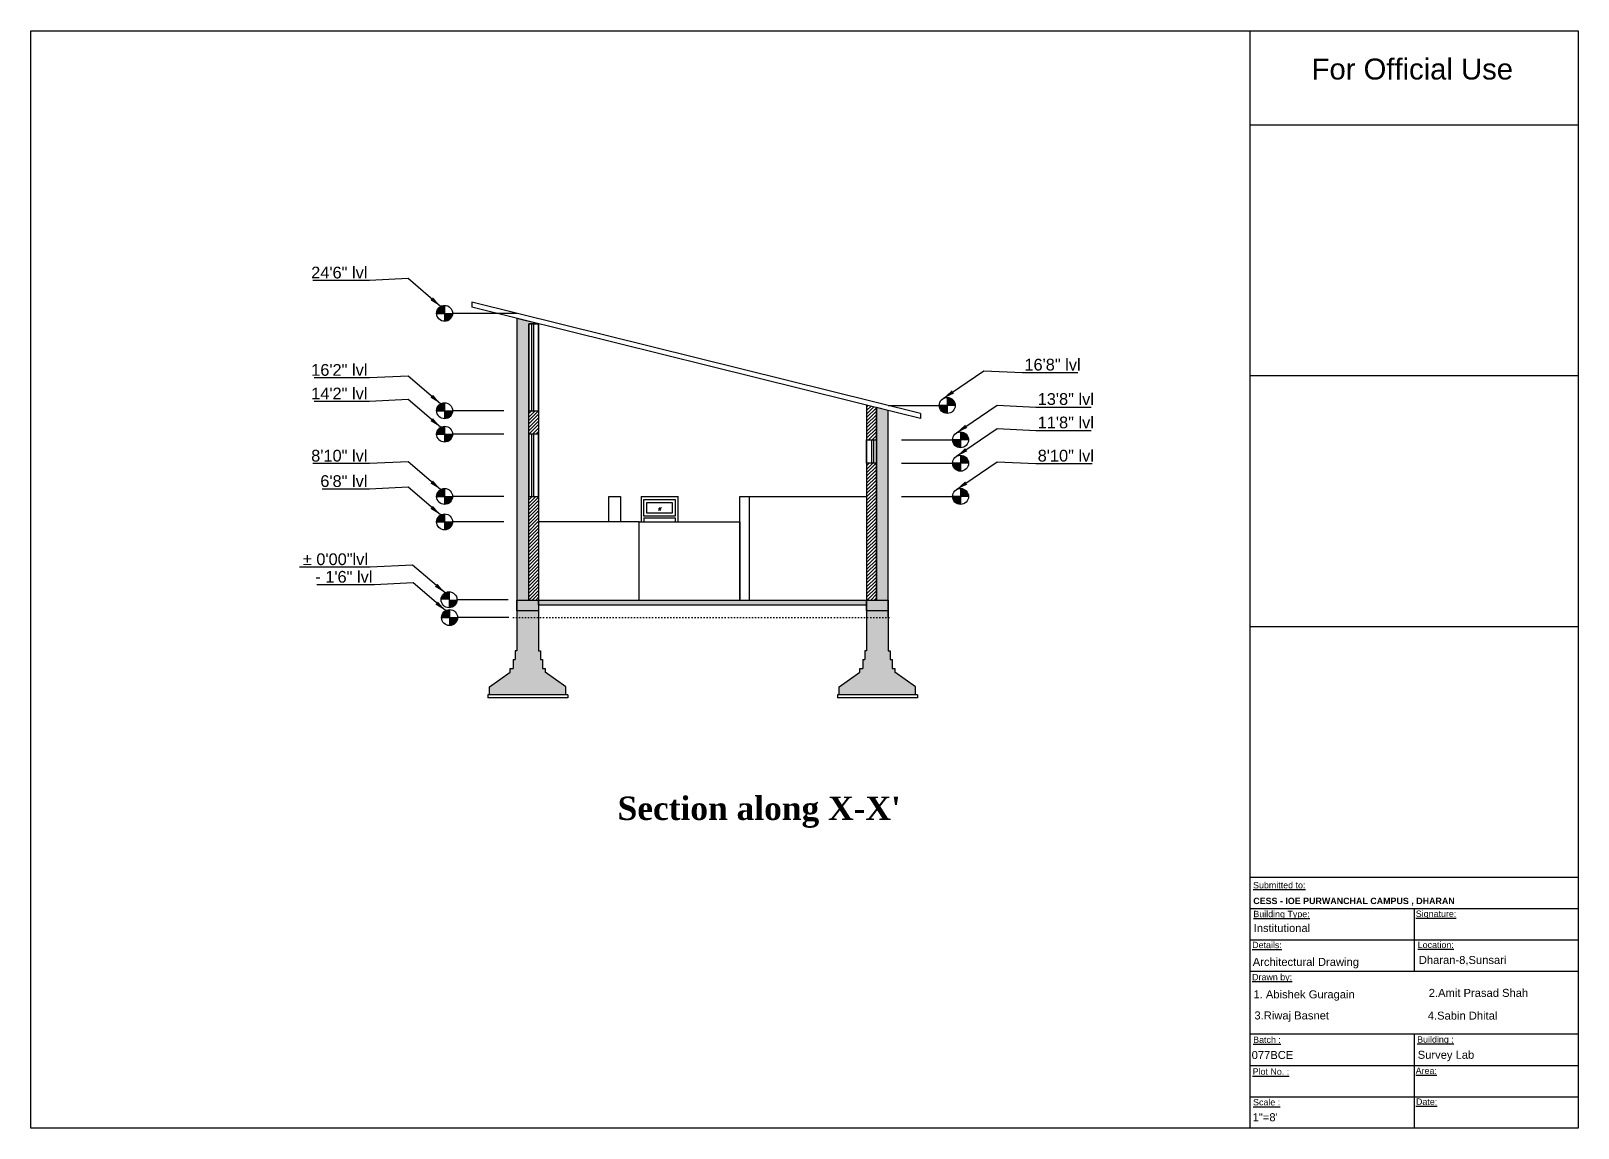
# Model space of a CAD drawing. Header units: inches. Extents: x -6800 to 96653, y -25814 to 17379.
# Drawn here: x 15429 to 17013, y -10349 to -9226 of the extents above; entities that cross this region are included whole.
import ezdxf

# ---------------------------------------------------------------- set-up
doc = ezdxf.new("R2010")
doc.units = ezdxf.units.IN
doc.header["$MEASUREMENT"] = 0
doc.linetypes.add('ACAD_ISO07W100', pattern=[3, 0, -3])
doc.layers.add('0 @ 1', color=7, linetype='Continuous')
doc.layers.add('doors', color=52, linetype='Continuous')
for name, color, linetype, lineweight in [('furniture', 44, 'Continuous', 15), ('Page Format', 7, 'Continuous', 25), ('section', 24, 'Continuous', 40), ('Win ele', 211, 'Continuous', 15), ('windows', 4, 'Continuous', 13)]:
    doc.layers.add(name, color=color, linetype=linetype, lineweight=lineweight)
doc.styles.get("Standard").update_dxf_attribs({"font": 'arial.ttf'})
doc.dimstyles.get("Standard").update_dxf_attribs({"dimtxt": 7, "dimasz": 4, "dimexe": 2, "dimexo": 2, "dimgap": 2, "dimtad": 1, "dimdec": 0, "dimzin": 0, "dimdsep": 46, "dimlunit": 4, "dimtxsty": 'Standard', "dimblk": 'ARCHTICK', "dimcen": 0.25, "dimclrd": 256, "dimclre": 256, "dimclrt": 256, "dimadec": 0, "dimazin": 0, "dimtfac": 1, "dimtdec": 0, "dimtofl": 0, "dimtmove": 0, "dimatfit": 3, "dimfxl": 1, "dimfxlon": 1, "dimtolj": 1, "dimtzin": 0, "dimlwd": -1, "dimlwe": -1, "dimarcsym": 1})

# ---------------------------------------------------------------- blocks, each defined once
blk = doc.blocks.new('_ArchTick')
at = {"color": 0, "linetype": 'ByBlock', "const_width": 0.15}
blk.add_lwpolyline([(-0.5, -0.5), (0.5, 0.5)], dxfattribs=at)

msp = doc.modelspace()

# ---------------------------------------------------------------- hatches: boundary and pattern name
at = {"lineweight": 25, "ltscale": 10, "transparency": 33554687}
h = msp.add_hatch(color=0, dxfattribs=at)
h.dxf.hatch_style = 1
h.paths.add_polyline_path([(15852.4, -9506.9, 0.414214), (15844.2, -9515.1), (15852.4, -9515.1)])
h.paths.add_polyline_path([(15860.6, -9515.1), (15852.4, -9515.1), (15852.4, -9523.3, 0.414214)])
at = {"lineweight": 25, "true_color": 0xf8991e, "transparency": 33554534}
h = msp.add_hatch(color=30, dxfattribs=at)
h.dxf.hatch_style = 1
h.paths.add_polyline_path([(15938.5, -9525.8), (15948.5, -9525.8), (15948.5, -9525.8), (15926.5, -9520.3), (15926.5, -9808.6), (15938.5, -9808.6)])
at = {"lineweight": 25, "ltscale": 10, "transparency": 33554687}
h = msp.add_hatch(color=0, dxfattribs=at)
h.dxf.hatch_style = 1
h.paths.add_polyline_path([(15852.4, -9606.6, 0.414214), (15844.2, -9614.8), (15852.4, -9614.8)])
h.paths.add_polyline_path([(15860.6, -9614.8), (15852.4, -9614.8), (15852.4, -9623, 0.414214)])
at = {"lineweight": 25, "transparency": 33554687}
h = msp.add_hatch(dxfattribs=at)
h.set_pattern_fill('ANSI31', color=0, scale=20)
h.set_pattern_definition([(45, (5107.118, -9938.0289), (-1.76776695, 1.76776695), [])])
h.paths.add_polyline_path([(15948.5, -9614.8), (15938.5, -9614.8), (15938.5, -9638.8), (15948.5, -9638.8)])
h.paths.add_polyline_path([(15948.5, -9702.6), (15938.5, -9702.6), (15938.5, -9808.6), (15948.5, -9808.6)])
h.paths.add_polyline_path([(16294.5, -9668.6), (16284.5, -9668.6), (16284.5, -9808.6), (16294.5, -9808.6)])
h.paths.add_polyline_path([(16294.5, -9611.6), (16284.5, -9609.2), (16284.5, -9644.6), (16294.5, -9644.6)])
at = {"lineweight": 25, "ltscale": 10, "transparency": 33554687}
h = msp.add_hatch(color=0, dxfattribs=at)
h.dxf.hatch_style = 1
h.paths.add_polyline_path([(16367, -9601.2), (16367, -9609.4), (16375.2, -9609.4, 0.414214)])
h.paths.add_polyline_path([(16367, -9609.4), (16358.9, -9609.4, 0.414214), (16367, -9617.5)])
h = msp.add_hatch(color=0, dxfattribs=at)
h.dxf.hatch_style = 1
h.paths.add_polyline_path([(15852.4, -9630.6, 0.414214), (15844.2, -9638.8), (15852.4, -9638.8)])
h.paths.add_polyline_path([(15860.6, -9638.8), (15852.4, -9638.8), (15852.4, -9647, 0.414214)])
h = msp.add_hatch(color=0, dxfattribs=at)
h.dxf.hatch_style = 1
h.paths.add_polyline_path([(16380.6, -9636.4), (16380.6, -9644.6), (16388.8, -9644.6, 0.414214)])
h.paths.add_polyline_path([(16380.6, -9644.6), (16372.5, -9644.6, 0.414214), (16380.6, -9652.7)])
h = msp.add_hatch(color=0, dxfattribs=at)
h.dxf.hatch_style = 1
h.paths.add_polyline_path([(16380.6, -9660.4), (16380.6, -9668.6), (16388.8, -9668.6, 0.414214)])
h.paths.add_polyline_path([(16380.6, -9668.6), (16372.5, -9668.6, 0.414214), (16380.6, -9676.7)])
h = msp.add_hatch(color=0, dxfattribs=at)
h.dxf.hatch_style = 1
h.paths.add_polyline_path([(15852.4, -9694.4, 0.414214), (15844.2, -9702.6), (15852.4, -9702.6)])
h.paths.add_polyline_path([(15860.6, -9702.6), (15852.4, -9702.6), (15852.4, -9710.7, 0.414214)])
h = msp.add_hatch(color=0, dxfattribs=at)
h.dxf.hatch_style = 1
h.paths.add_polyline_path([(16380.6, -9694.4), (16380.6, -9702.6), (16388.8, -9702.6, 0.414214)])
h.paths.add_polyline_path([(16380.6, -9702.6), (16372.5, -9702.6, 0.414214), (16380.6, -9710.7)])
h = msp.add_hatch(color=0, dxfattribs=at)
h.dxf.hatch_style = 1
h.paths.add_polyline_path([(15852.4, -9720.4, 0.414214), (15844.2, -9728.6), (15852.4, -9728.6)])
h.paths.add_polyline_path([(15860.6, -9728.6), (15852.4, -9728.6), (15852.4, -9736.7, 0.414214)])
h = msp.add_hatch(color=0, dxfattribs=at)
h.dxf.hatch_style = 1
h.paths.add_polyline_path([(15848.7, -9808.3), (15856.9, -9808.3), (15856.9, -9800.1, 0.414214)])
h.paths.add_polyline_path([(15856.9, -9816.5, 0.414214), (15865.1, -9808.3), (15856.9, -9808.3)])
h = msp.add_hatch(color=0, dxfattribs=at)
h.dxf.hatch_style = 1
h.paths.add_polyline_path([(15849.3, -9826.6), (15857.5, -9826.6), (15857.5, -9818.4, 0.414214)])
h.paths.add_polyline_path([(15857.5, -9834.7, 0.414214), (15865.7, -9826.6), (15857.5, -9826.6)])
at = {"lineweight": 25, "true_color": 0xffffff, "transparency": 33554646}
h = msp.add_hatch(dxfattribs=at)
h.set_pattern_fill('AR-CONC')
h.set_pattern_definition([(50, (-10605.518, -14439.7866), (7.1726018, -0.6275213), [0.75, -8.25]), (355, (-10605.518, -14439.7866), (-1.3875133, 7.5219213), [0.6, -6.6]), (100.451444, (-10604.9205, -14439.839), (5.7850885, 6.8943999), [0.637402, -7.0114211]), (46.1842, (-10605.518, -14437.787), (10.6724133, -1.6551928), [1.125, -12.375]), (96.635635, (-10604.629, -14437.925), (9.3466195, 9.741186), [0.9561034, -10.5171376]), (351.184164, (-10605.518, -14437.787), (9.3466195, 9.741186), [0.9, -9.9]), (21, (-10604.518, -14438.2866), (5.9690705, -4.0261889), [0.75, -8.25]), (326, (-10604.518, -14438.2866), (2.4331533, 7.2515005), [0.6, -6.6]), (71.451445, (-10604.021, -14438.622), (8.4022238, 3.2253115), [0.6374019, -7.0114211]), (37.5, (-10605.5183, -14439.7866), (0.12159855, 3.32893854), [0, -6.52, 0, -6.7, 0, -6.625]), (7.5, (-10605.5183, -14439.7866), (2.63069537, 3.9441171), [0, -3.82, 0, -6.37, 0, -2.525]), (327.5, (-10607.7483, -14439.7866), (5.33822436, -0.22554872), [0, -2.5, 0, -7.8, 0, -10.35]), (317.5, (-10608.7483, -14439.7866), (5.8318617, 1.0010498), [0, -3.25, 0, -5.18, 0, -7.35])])
h.paths.add_polyline_path([(16284.5, -9808.6), (15948.5, -9808.6), (15948.5, -9813.6), (16284.5, -9813.6)])
h.paths.add_polyline_path([(15948.5, -9813.6), (15948.5, -9808.6), (15938.5, -9808.6), (15938.5, -9808.6), (15926.5, -9808.6), (15926.5, -9819.6), (15948.5, -9819.6)])
h.paths.add_polyline_path([(15948.5, -9826.6), (15926.5, -9826.6), (15926.5, -9860.6), (15924.5, -9860.6), (15924.5, -9869.6), (15922.5, -9869.6), (15922.5, -9878.6), (15919.5, -9878.6), (15919.5, -9882.6), (15898.5, -9897.6), (15898.5, -9905.6), (15976.5, -9905.6), (15976.5, -9897.6), (15955.5, -9882.6), (15955.5, -9878.6), (15952.5, -9878.6), (15952.5, -9869.6), (15950.5, -9869.6), (15950.5, -9860.6), (15948.5, -9860.6)])
h.paths.add_polyline_path([(15948.5, -9819.6), (15926.5, -9819.6), (15926.5, -9826.6), (15948.5, -9826.6)])
h.paths.add_polyline_path([(16306.5, -9826.6), (16284.5, -9826.6), (16284.5, -9860.6), (16282.5, -9860.6), (16282.5, -9869.6), (16280.5, -9869.6), (16280.5, -9878.6), (16277.5, -9878.6), (16277.5, -9882.6), (16256.5, -9897.6), (16256.5, -9905.6), (16334.5, -9905.6), (16334.5, -9897.6), (16313.5, -9882.6), (16313.5, -9878.6), (16310.5, -9878.6), (16310.5, -9869.6), (16308.5, -9869.6), (16308.5, -9860.6), (16306.5, -9860.6)])
h.paths.add_polyline_path([(16306.5, -9819.6), (16284.5, -9819.6), (16284.5, -9826.6), (16306.5, -9826.6)])
h.paths.add_polyline_path([(16306.5, -9808.6), (16284.5, -9808.6), (16284.5, -9813.6), (16284.5, -9819.6), (16306.5, -9819.6)])
at = {"layer": 'Win ele', "transparency": 33554526}
h = msp.add_hatch(color=256, dxfattribs=at)
h.dxf.hatch_style = 1
h.paths.add_polyline_path([(16294.5, -9808.6), (16306.5, -9808.6), (16306.5, -9614.6), (16294.5, -9611.6)])

# ---------------------------------------------------------------- linework, layer by layer
for p, q in [((15428.9, -9226), (17012.9, -9226)), ((15428.9, -10349.2), (15428.9, -9226)), ((16676.9, -9226), (16676.9, -9322)), ((17012.9, -9226), (17012.9, -10349.2)), ((16676.9, -9322), (17012.9, -9322)), ((16676.9, -9322), (16676.9, -10349.2)), ((16676.9, -9578.8), (17012.9, -9578.8)), ((16676.9, -9835.6), (17012.9, -9835.6)), ((16676.9, -10092.4), (17012.9, -10092.4)), ((16676.9, -10124.5), (17012.9, -10124.5)), ((16844.9, -10124.5), (16844.9, -10188.7)), ((16676.9, -10156.6), (17012.9, -10156.6)), ((16676.9, -10188.7), (17012.9, -10188.7)), ((16676.9, -10252.9), (17012.9, -10252.9)), ((16844.9, -10252.9), (16844.9, -10349.2)), ((16676.9, -10285), (17012.9, -10285)), ((16676.9, -10317.1), (17012.9, -10317.1)), ((17012.9, -10349.2), (15428.9, -10349.2))]:
    msp.add_line(p, q)
at = {"lineweight": 25, "transparency": 33554687}
for p, q in [((16339.5, -9617.6), (15880.3, -9503.6)), ((15880.3, -9503.6), (15880.3, -9508.9)), ((16317.5, -9617.3), (15880.3, -9508.9)), ((16306.5, -9826.6), (16306.5, -9614.6)), ((16339.5, -9622.6), (16317.5, -9617.3)), ((16339.5, -9617.6), (16339.5, -9622.6)), ((16154.5, -9808.6), (16154.5, -9702.6)), ((16154.5, -9702.6), (16164.5, -9702.6)), ((16164.5, -9808.6), (16164.5, -9702.6)), ((16164.5, -9702.6), (16284.5, -9702.6)), ((16051.5, -9728.6), (15948.5, -9728.6)), ((16051.5, -9808.6), (16051.5, -9728.6)), ((16051.5, -9728.6), (16154.5, -9728.6)), ((16154.5, -9728.6), (16154.5, -9808.6))]:
    msp.add_line(p, q, dxfattribs=at)
at = {"lineweight": 25, "ltscale": 10, "transparency": 33554687}
for p, q in [((15844.2, -9515.1), (15860.6, -9515.1)), ((15852.4, -9506.9), (15852.4, -9523.3)), ((15926.5, -9515.1), (15860.6, -9515.1)), ((15844.2, -9614.8), (15860.6, -9614.8)), ((15852.4, -9606.6), (15852.4, -9623)), ((15912.9, -9614.8), (15860.6, -9614.8)), ((16306.5, -9609.4), (16358.9, -9609.4)), ((16375.2, -9609.4), (16358.9, -9609.4)), ((16367, -9601.2), (16367, -9617.5)), ((15852.4, -9630.6), (15852.4, -9647)), ((15844.2, -9638.8), (15860.6, -9638.8)), ((15912.9, -9638.8), (15860.6, -9638.8)), ((16320.1, -9644.6), (16372.5, -9644.6)), ((16388.8, -9644.6), (16372.5, -9644.6)), ((16380.6, -9636.4), (16380.6, -9652.7)), ((16380.6, -9660.4), (16380.6, -9676.7)), ((16320.1, -9668.6), (16372.5, -9668.6)), ((16388.8, -9668.6), (16372.5, -9668.6)), ((15844.2, -9702.6), (15860.6, -9702.6)), ((15852.4, -9694.4), (15852.4, -9710.7)), ((15912.9, -9702.6), (15860.6, -9702.6)), ((16320.1, -9702.6), (16372.5, -9702.6)), ((16388.8, -9702.6), (16372.5, -9702.6)), ((16380.6, -9694.4), (16380.6, -9710.7)), ((15852.4, -9720.4), (15852.4, -9736.7)), ((15844.2, -9728.6), (15860.6, -9728.6)), ((15912.9, -9728.6), (15860.6, -9728.6)), ((15856.9, -9800.1), (15856.9, -9816.5)), ((15857.5, -9818.4), (15857.5, -9834.7)), ((15917.4, -9808.3), (15865.1, -9808.3)), ((15849.3, -9826.6), (15865.7, -9826.6)), ((15849.3, -9826.6), (15865.7, -9826.6)), ((15918, -9826.6), (15865.7, -9826.6))]:
    msp.add_line(p, q, dxfattribs=at)
at = {"lineweight": 25, "transparency": 33554610}
for p, q in [((15926.5, -9520.4), (15926.5, -9826.6)), ((16306.5, -9826.6), (16306.5, -9614.6)), ((15926.5, -9808.6), (15938.5, -9808.6)), ((16284.5, -9808.6), (16296.5, -9808.6))]:
    msp.add_line(p, q, dxfattribs=at)
at = {"lineweight": 25, "transparency": 33554559}
for p, q in [((16020.5, -9728.6), (16020.5, -9702.6)), ((16020.5, -9702.6), (16032.5, -9702.6)), ((16032.5, -9702.6), (16032.5, -9728.6))]:
    msp.add_line(p, q, dxfattribs=at)
at = {"lineweight": 25, "transparency": 33554687}
for points in [[(15938.5, -9525.8), (15948.5, -9525.8), (15948.5, -9525.8), (15926.5, -9520.3), (15926.5, -9808.6), (15938.5, -9808.6), (15938.5, -9525.8)], [(16306.5, -9614.6), (16294.5, -9611.6), (16294.5, -9808.6), (16306.5, -9808.6), (16306.5, -9614.6)]]:
    msp.add_lwpolyline(points, close=True, dxfattribs=at)
at = {"lineweight": 25, "transparency": 33554585}
msp.add_lwpolyline([(16059.5, -9708.6), (16085.5, -9708.6), (16085.5, -9719.6), (16059.5, -9719.6)], close=True, dxfattribs=at)
at = {"lineweight": 25, "ltscale": 10, "transparency": 33554687}
for centre in [(15852.4, -9515.1), (15852.4, -9614.8), (16367, -9609.4), (15852.4, -9638.8), (16380.6, -9644.6), (16380.6, -9668.6), (15852.4, -9702.6), (16380.6, -9702.6), (15852.4, -9728.6), (15856.9, -9808.3), (15857.5, -9826.6)]:
    msp.add_circle(centre, 8.17, dxfattribs=at)
at = {"layer": 'doors', "lineweight": 25, "transparency": 33554585}
for p, q in [((16053.5, -9702.6), (16053.5, -9728.6)), ((16053.5, -9702.6), (16091.5, -9702.6)), ((16091.5, -9728.6), (16091.5, -9702.6)), ((16056.5, -9724.6), (16056.5, -9728.6)), ((16056.5, -9724.6), (16088.5, -9724.6)), ((16088.5, -9724.6), (16088.5, -9728.6))]:
    msp.add_line(p, q, dxfattribs=at)
msp.add_lwpolyline([(16056.5, -9705.6), (16088.5, -9705.6), (16088.5, -9722.6), (16056.5, -9722.6)], close=True, dxfattribs=at)
at = {"layer": 'furniture', "transparency": 33554687}
for p, q in [((16074.6, -9714), (16071.4, -9717)), ((16073.1, -9714), (16071.5, -9715.5)), ((16073.9, -9715.9), (16072.7, -9717.1))]:
    msp.add_line(p, q, dxfattribs=at)
at = {"layer": 'section', "lineweight": 25, "transparency": 33554687}
for p, q in [((15938.5, -9808.6), (15938.5, -9525.8)), ((15938.5, -9525.8), (15948.5, -9525.8)), ((15948.5, -9525.8), (15948.5, -9808.6)), ((16284.5, -9609.2), (16284.5, -9808.6)), ((16294.5, -9808.6), (16294.5, -9611.6)), ((15938.5, -9808.6), (16294.5, -9808.6)), ((15948.5, -9813.6), (16284.5, -9813.6))]:
    msp.add_line(p, q, dxfattribs=at)
at = {"layer": 'section', "lineweight": 25, "ltscale": 10, "transparency": 33554687}
for p, q in [((15926.5, -9819.6), (15926.5, -9808.6)), ((15926.5, -9808.6), (15948.5, -9808.6)), ((15926.5, -9808.6), (15926.5, -9819.6)), ((15938.5, -9819.6), (15926.5, -9819.6)), ((15948.5, -9819.6), (15926.5, -9819.6)), ((15926.5, -9819.6), (15926.5, -9860.6)), ((15948.5, -9808.6), (15948.5, -9819.6)), ((15948.5, -9808.6), (15948.5, -9819.6)), ((15948.5, -9813.6), (15948.5, -9808.6)), ((15948.5, -9808.6), (16284.5, -9808.6)), ((15948.5, -9813.6), (16284.5, -9813.6)), ((15948.5, -9819.6), (15948.5, -9860.6)), ((16284.5, -9819.6), (16284.5, -9808.6)), ((16284.5, -9808.6), (16306.5, -9808.6)), ((16284.5, -9808.6), (16284.5, -9819.6)), ((16284.5, -9808.6), (16284.5, -9813.6)), ((16296.5, -9819.6), (16284.5, -9819.6)), ((16306.5, -9819.6), (16284.5, -9819.6)), ((16284.5, -9819.6), (16284.5, -9860.6)), ((16306.5, -9808.6), (16306.5, -9819.6)), ((16306.5, -9808.6), (16306.5, -9819.6)), ((16306.5, -9819.6), (16306.5, -9860.6)), ((15926.5, -9860.6), (15924.5, -9860.6)), ((15924.5, -9860.6), (15924.5, -9869.6)), ((15948.5, -9860.6), (15950.5, -9860.6)), ((15950.5, -9860.6), (15950.5, -9869.6)), ((16284.5, -9860.6), (16282.5, -9860.6)), ((16282.5, -9860.6), (16282.5, -9869.6)), ((16306.5, -9860.6), (16308.5, -9860.6)), ((16308.5, -9860.6), (16308.5, -9869.6)), ((15898.5, -9897.6), (15919.5, -9882.6)), ((15919.5, -9882.6), (15919.5, -9878.6)), ((15919.5, -9878.6), (15922.5, -9878.6)), ((15922.5, -9869.6), (15922.5, -9878.6)), ((15922.5, -9869.6), (15924.5, -9869.6)), ((15950.5, -9869.6), (15952.5, -9869.6)), ((15952.5, -9869.6), (15952.5, -9878.6)), ((15952.5, -9878.6), (15955.5, -9878.6)), ((15955.5, -9878.6), (15955.5, -9882.6)), ((15976.5, -9897.6), (15955.5, -9882.6)), ((16256.5, -9897.6), (16277.5, -9882.6)), ((16277.5, -9882.6), (16277.5, -9878.6)), ((16277.5, -9878.6), (16280.5, -9878.6)), ((16280.5, -9869.6), (16280.5, -9878.6)), ((16280.5, -9869.6), (16282.5, -9869.6)), ((16308.5, -9869.6), (16310.5, -9869.6)), ((16310.5, -9869.6), (16310.5, -9878.6)), ((16310.5, -9878.6), (16313.5, -9878.6)), ((16313.5, -9878.6), (16313.5, -9882.6)), ((16334.5, -9897.6), (16313.5, -9882.6)), ((15898.5, -9905.6), (15898.5, -9897.6)), ((15976.5, -9905.6), (15976.5, -9897.6)), ((16256.5, -9905.6), (16256.5, -9897.6)), ((16334.5, -9905.6), (16334.5, -9897.6)), ((15978.5, -9905.6), (15896.5, -9905.6)), ((15896.5, -9905.6), (15896.5, -9908.6)), ((15978.5, -9908.6), (15896.5, -9908.6)), ((15978.5, -9905.6), (15978.5, -9908.6)), ((16336.5, -9905.6), (16254.5, -9905.6)), ((16254.5, -9905.6), (16254.5, -9908.6)), ((16336.5, -9908.6), (16254.5, -9908.6)), ((16336.5, -9905.6), (16336.5, -9908.6))]:
    msp.add_line(p, q, dxfattribs=at)
at = {"layer": 'section', "color": 0, "linetype": 'ACAD_ISO07W100', "lineweight": 25, "transparency": 33554687}
msp.add_line((15922.8, -9826.6), (16311.9, -9826.6), dxfattribs=at)
at = {"layer": 'windows', "lineweight": 25, "transparency": 33554687}
for p, q in [((15938.5, -9525.8), (15938.5, -9614.8)), ((15948.5, -9525.8), (15938.5, -9525.8)), ((15941.5, -9525.8), (15941.5, -9614.8)), ((15943.5, -9525.8), (15943.5, -9614.8)), ((15948.5, -9614.8), (15948.5, -9525.8)), ((15938.5, -9614.8), (15948.5, -9614.8)), ((15938.5, -9638.8), (15938.5, -9702.6)), ((15948.5, -9638.8), (15938.5, -9638.8)), ((15941.5, -9638.8), (15941.5, -9702.6)), ((15943.5, -9638.8), (15943.5, -9702.6)), ((15948.5, -9702.6), (15948.5, -9638.8)), ((16289.5, -9644.6), (16289.5, -9668.6)), ((16291.5, -9644.6), (16291.5, -9668.6)), ((15938.5, -9702.6), (15948.5, -9702.6))]:
    msp.add_line(p, q, dxfattribs=at)
msp.add_lwpolyline([(16284.5, -9644.6), (16294.5, -9644.6), (16294.5, -9668.6), (16284.5, -9668.6)], close=True, dxfattribs=at)

# ---------------------------------------------------------------- texts
at = {"lineweight": 25, "ltscale": 10, "transparency": 33554687, "char_height": 12}
for s, insert, attachment_point in [('\\A1;24\'6" lvl', (15773.4, -9479.5), 9), ('\\A1;16\'2" lvl', (15773.4, -9579.2), 9), ('\\A1;16\'8" lvl', (16446, -9573.8), 7), ('\\A1;14\'2" lvl', (15773.4, -9603.2), 9), ('\\A1;13\'8" lvl', (16459.6, -9609), 7), ('\\A1;11\'8" lvl', (16459.6, -9633), 7), ('\\A1;8\'10" lvl', (15773.4, -9667), 9), ('\\A1;8\'10" lvl', (16459.6, -9667), 7), ('\\A1;6\'8" lvl', (15773.4, -9693), 9), ('\\A1; ± 0\'00"lvl ', (15774, -9773), 9), ('\\A1;- 1\'6" lvl', (15778.5, -9791), 9)]:
    msp.add_mtext(s, dxfattribs=dict(at, insert=insert, attachment_point=attachment_point))
at = {"lineweight": 25, "transparency": 33554687, "insert": (16029.5, -10009.8), "char_height": 24, "attachment_point": 1}
msp.add_mtext_dynamic_manual_height_columns("{\\fTimes New Roman|b1|i0|c0|p18;Section along X-X'}", width=405.729, gutter_width=1, heights=[0], dxfattribs=at)
at = {"layer": 'Page Format', "attachment_point": 1}
for s, width, gutter_width, insert, char_height in [('For Official Use', 316.816, 107.1, (16740.1, -9254.3), 21.422), ('{\\LSubmitted to:}', 86.411, 1.72, (16680.1, -10097.3), 6.516), ('{\\fArial|b1|i0|c0|p34;CESS - IOE PURWANCHAL CAMPUS , DHARAN}', 231.792, 1.72, (16680.3, -10113.4), 6.516), ('{\\LBuilding Type:}', 86.411, 1.72, (16680.4, -10126.8), 6.516), ('{\\LSignature:}', 86.411, 1.72, (16846.7, -10126.5), 6.516), ('Institutional', 121.163, 41, (16680.7, -10140.3), 8.193), ('{\\LDetails:}', 86.411, 1.72, (16679.2, -10158.5), 6.516), ('{\\LLocation:}', 86.411, 1.72, (16848.7, -10158.4), 6.516), ('Architectural Drawing', 121.163, 41, (16679.8, -10175), 8.193), ('Dharan-8,Sunsari', 121.163, 41, (16849.8, -10173), 8.193), ('{\\LDrawn by:}', 86.411, 1.72, (16679.1, -10191.4), 6.516), ('1. Abishek Guragain', 121.163, 41, (16680.5, -10208.2), 8.193), ('2.Amit Prasad Shah', 121.163, 41, (16860, -10206.7), 8.193), ('3.Riwaj Basnet', 121.163, 41, (16681.5, -10229.8), 8.193), ('4.Sabin Dhital', 121.163, 41, (16859, -10230), 8.193), ('{\\LBatch :}', 86.411, 1.72, (16680.2, -10255.5), 6.516), ('{\\LBuilding :}', 86.411, 1.72, (16848.1, -10255.2), 6.516), ('077BCE', 121.163, 41, (16678.7, -10270.3), 8.19), ('Survey Lab', 121.163, 41, (16848.7, -10270.1), 8.19), ('{\\LPlot No. :}', 86.411, 1.72, (16679.7, -10288.1), 6.516), ('{\\LArea:}', 86.411, 1.72, (16846.6, -10287.2), 6.52), ('{\\LScale :}', 86.411, 1.72, (16680.1, -10319.5), 6.516), ('{\\LDate:}', 86.411, 1.72, (16846.9, -10318.9), 6.52), ('1"=8\'', 121.163, 41, (16679.7, -10334), 8.19)]:
    msp.add_mtext_dynamic_manual_height_columns(s, width=width, gutter_width=gutter_width, heights=[0], dxfattribs=dict(at, insert=insert, char_height=char_height))

# ---------------------------------------------------------------- leaders
at = {"layer": '0 @ 1', "lineweight": 25, "ltscale": 10, "transparency": 33554687, "annotation_type": 0, "has_hookline": 1}
for points, hookline_direction, text_width in [([(15848.3, -9508), (15815, -9479.6), (15775.4, -9481.5)], 1, 55.9), ([(15848.3, -9607.7), (15815, -9579.3), (15775.4, -9581.2)], 1, 54.6), ([(16362.9, -9602.3), (16404.4, -9573.9), (16444, -9575.8)], 0, 54.6), ([(15848.3, -9631.7), (15815, -9603.3), (15775.4, -9605.2)], 1, 54.6), ([(16376.5, -9637.5), (16418, -9609.1), (16457.6, -9611)], 0, 54.6), ([(16376.5, -9661.5), (16418, -9633.1), (16457.6, -9635)], 0, 54.6), ([(15848.3, -9695.5), (15815, -9667.1), (15775.4, -9669)], 1, 55.8), ([(16376.5, -9695.5), (16418, -9667.1), (16457.6, -9669)], 0, 55.8), ([(15848.3, -9721.5), (15815, -9693.1), (15775.4, -9695)], 1, 46.5), ([(15852.8, -9801.2), (15819.5, -9772.8), (15776, -9775)], 1, 70.3), ([(15853.4, -9819.5), (15820.1, -9791.1), (15780.5, -9793)], 1, 56.8)]:
    msp.add_leader(points, dimstyle='Standard', override={"dimscale": 1, "dimasz": 12, "dimexe": 6, "dimexo": 6, "dimtad": 1, "dimtoh": 0, "dimfxl": 12}, dxfattribs=dict(at, hookline_direction=hookline_direction, text_width=text_width))

doc.saveas('drawing.dxf')
